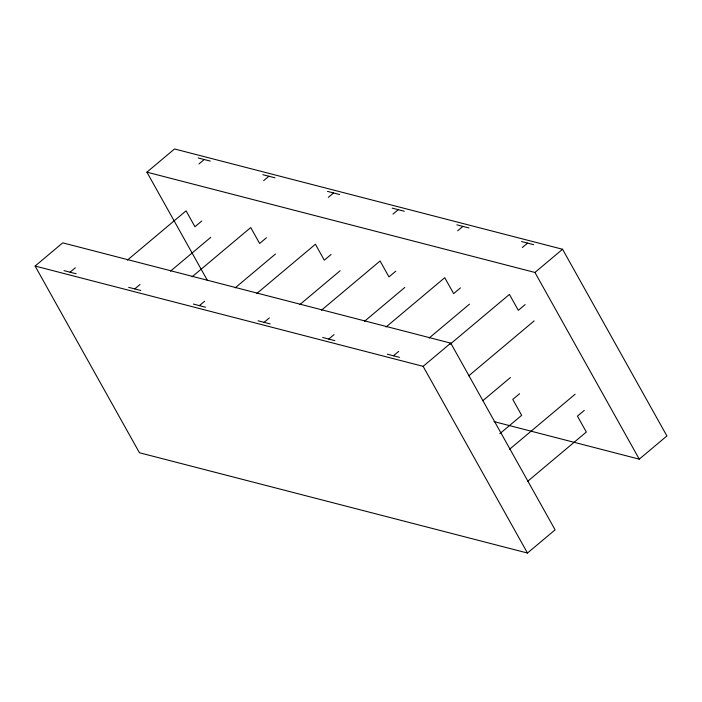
<?xml version="1.0" encoding="UTF-8"?>
<svg xmlns="http://www.w3.org/2000/svg" width="702" height="702" viewBox="0 0 702 702"><rect width="100%" height="100%" fill="white"/><g stroke="black" fill="none" stroke-linecap="round" stroke-linejoin="round"><path stroke-width="1.05" d="M35.1 266.049L62.724 242.848L450.754 343.146L555.098 529.843L527.474 553.036L139.444 452.746L35.1 266.049L423.13 366.347L527.474 553.036M207.371 280.344L146.902 172.157L174.526 148.964L562.556 249.254L666.9 435.951L639.276 459.152L494.032 421.604M70.068 272.192L75.325 267.778M198.973 163.943L204.229 159.53M127.395 260.109L186.065 210.837L194.954 226.746L201.772 221.016M134.74 288.908L139.996 284.494M263.645 180.66L268.901 176.246M170.507 271.139L210.775 237.32M192.067 276.825L250.737 227.553L259.626 243.462L266.444 237.732M199.412 305.624L204.668 301.211M328.317 197.376L333.573 192.962M235.179 287.855L275.447 254.036M256.739 293.541L315.409 244.27L324.298 260.179L331.116 254.449M264.084 322.341L269.349 317.927M392.988 214.092L398.245 209.679M299.851 304.571L340.119 270.753M321.411 310.258L380.08 260.986L388.969 276.895L395.796 271.165M328.755 339.057L334.02 334.643M457.66 230.809L462.916 226.395M364.522 321.288L404.791 287.469M386.082 326.974L444.752 277.702L453.641 293.611L460.468 287.881M393.427 355.774L398.692 351.36M522.332 247.525L527.588 243.111M429.194 338.004L469.462 304.185M423.13 366.347L450.754 343.146M146.902 172.157L534.933 272.455L562.556 249.254M449.921 344.392L509.424 294.419L518.313 310.328L525.14 304.598M468.699 375.851L534.134 320.902M482.757 400.763L510.442 377.518M519.603 393.69L512.776 399.42L521.665 415.321L499.877 433.625M509.687 449.175L575.113 394.234M584.275 410.407L577.448 416.137L586.337 432.037L527.667 481.309M198.166 157.959L210.293 161.091M262.838 174.675L274.965 177.808M327.509 191.392L339.636 194.524M392.181 208.108L404.308 211.241M456.853 224.824L468.98 227.957M521.533 241.541L533.652 244.673M64.005 270.63L76.132 273.762M128.677 287.346L140.804 290.479M193.348 304.063L205.475 307.195M258.02 320.779L270.147 323.912M322.692 337.495L334.819 340.628M387.364 354.212L399.491 357.344M534.933 272.455L639.276 459.152"/></g></svg>
